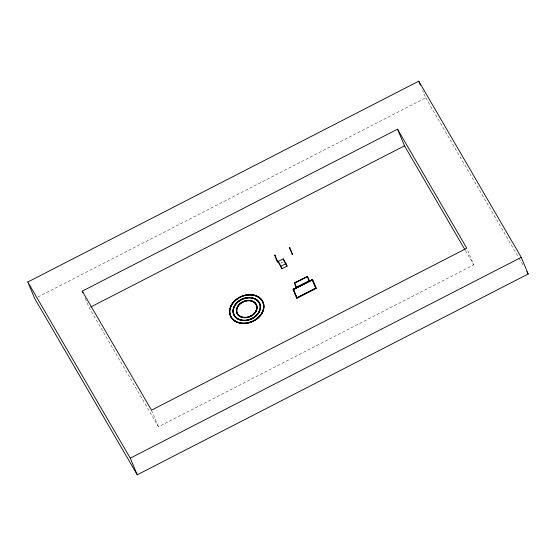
<?xml version="1.0" encoding="UTF-8"?>
<svg xmlns="http://www.w3.org/2000/svg" width="556" height="556" viewBox="0 0 556 556"><rect width="100%" height="100%" fill="white"/><g stroke="black" fill="none" stroke-linecap="round" stroke-linejoin="round"><path stroke-width="0.42" stroke-dasharray="2.78 2.08" d="M37.85 297.064L425.722 97.828L422.734 90.697M280.676 263.217L283.56 261.737M85.235 298.273L89.21 307.781L158.46 426.806L473.747 264.858L467.45 249.804M425.722 97.828L518.609 257.498M519.04 258.248L523.404 265.74M465.469 250.631L473.747 264.858M151.496 410.168L158.46 426.806"/><path stroke-width="0.83" d="M27.8 282.01L418.758 81.19L521.243 257.352L528.2 273.99L137.242 474.81L34.757 298.648L27.8 282.01L130.278 458.172L137.242 474.81M82.253 291.142L397.54 129.194L466.79 248.219L151.496 410.168L82.253 291.142L82.913 292.727M90.753 306.988L404.504 145.832L397.54 129.194M278.188 261.466L283.233 258.874L286.006 263.634L287.049 266.129L282.003 268.722L278.188 261.466L282.003 268.722M280.961 266.227L286.006 263.634M294.388 283.025L307.614 276.478L294.388 283.025L296.376 287.709L309.49 280.968L307.503 276.29M296.556 287.41L309.171 280.933L307.315 276.582L294.708 283.06L296.445 287.223L309.171 280.933M293.054 289.37L312.59 279.585L293.054 289.37L296.786 298.211L316.204 288.23L312.479 279.39M312.291 279.689L315.884 288.196L312.291 279.689L293.373 289.405L296.967 297.912L293.304 289.238M293.485 289.593L312.402 279.876M296.855 297.724L315.773 288.008M130.278 458.172L521.243 257.352M277.833 261.702L277.333 261.966L277.854 261.758L274.685 254.989L277.333 261.966M289.822 247.524L289.28 247.677L292.449 254.446L289.801 247.469L289.301 247.733M292.588 254.127L292.088 254.391M274.546 255.315L275.067 255.1M526.893 271.738L528.2 273.99M404.504 145.832L465.038 249.887M316.204 288.23L296.786 298.211M284.283 261.369L287.049 266.129M418.758 81.19L420.419 85.151M283.233 258.874L284.019 260.743M241.7 320.291A14.206 10.981 -22.7 0 0 260.319 305.181A14.206 10.981 -22.7 0 0 238.086 301.456A14.206 10.981 -22.7 0 0 241.7 320.291M241.804 320.061A13.914 10.752 -22.7 0 0 260.041 305.258A13.914 10.752 -22.7 0 0 238.26 301.609A13.914 10.752 -22.7 0 0 241.804 320.061M241.77 320.458A14.206 10.981 -22.7 0 0 260.389 305.348A14.206 10.981 -22.7 0 0 238.156 301.623A14.206 10.981 -22.7 0 0 241.77 320.458M241.874 320.228A13.914 10.752 -22.7 0 0 260.111 305.425A13.914 10.752 -22.7 0 0 238.329 301.776A13.914 10.752 -22.7 0 0 241.874 320.228M242.951 317.462A10.654 8.236 -22.7 0 0 256.914 306.134A10.654 8.236 -22.7 0 0 240.241 303.333A10.654 8.236 -22.7 0 0 242.951 317.462M243.048 317.24A10.376 8.02 -22.7 0 0 256.643 306.203A10.376 8.02 -22.7 0 0 240.407 303.486A10.376 8.02 -22.7 0 0 243.048 317.24M243.021 317.629A10.654 8.236 -22.7 0 0 256.983 306.3A10.654 8.236 -22.7 0 0 240.31 303.5A10.654 8.236 -22.7 0 0 243.021 317.629M243.118 317.406A10.376 8.02 -22.7 0 0 256.712 306.37A10.376 8.02 -22.7 0 0 240.477 303.652A10.376 8.02 -22.7 0 0 243.118 317.406M240.546 322.897A17.479 13.511 -22.7 0 0 263.454 304.306A17.479 13.511 -22.7 0 0 236.098 299.719A17.479 13.511 -22.7 0 0 240.546 322.897M240.449 323.119A17.757 13.726 -22.7 0 0 263.718 304.236A17.757 13.726 -22.7 0 0 235.932 299.573A17.757 13.726 -22.7 0 0 240.449 323.119M240.519 323.286A17.757 13.726 -22.7 0 0 263.787 304.403A17.757 13.726 -22.7 0 0 236.001 299.74A17.757 13.726 -22.7 0 0 240.519 323.286M240.616 323.064A17.479 13.511 -22.7 0 0 263.523 304.473A17.479 13.511 -22.7 0 0 236.168 299.886A17.479 13.511 -22.7 0 0 240.616 323.064"/></g></svg>
